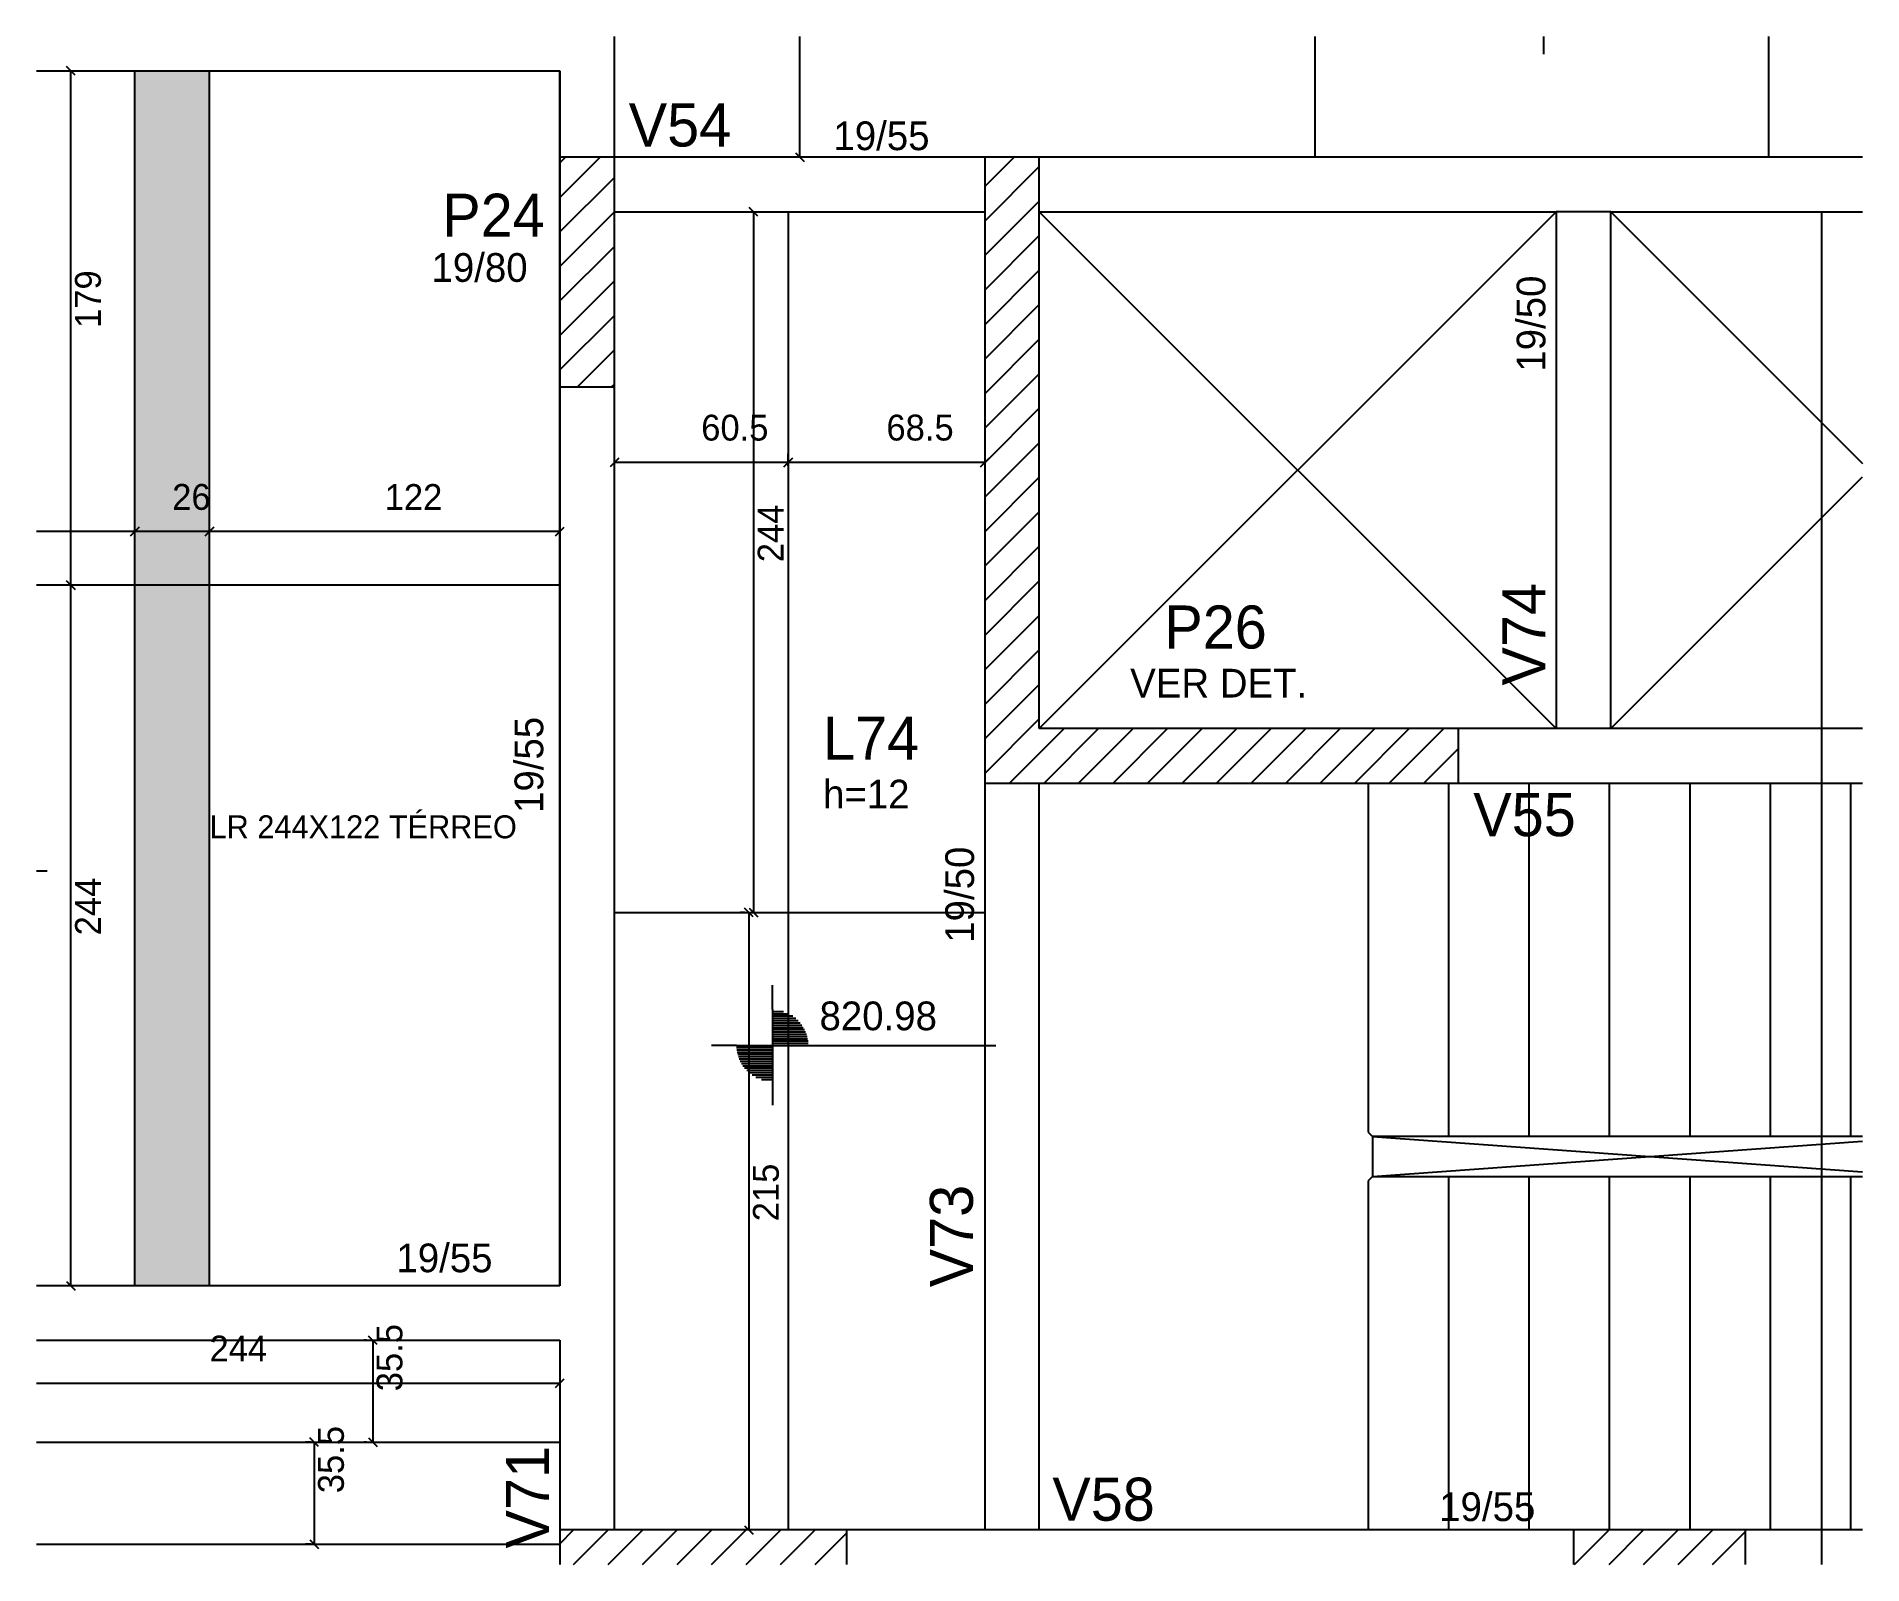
# Model space of a CAD drawing. Header units: metres. Extents: x 6248 to 6884, y 1987 to 2519.
import ezdxf

# ---------------------------------------------------------------- set-up
doc = ezdxf.new("R2010")
doc.units = ezdxf.units.M
for name, color, linetype in [('1', 7, 'Continuous'), ('3', 7, 'Continuous'), ('4', 7, 'Continuous'), ('6', 7, 'Continuous'), ('7', 7, 'Continuous'), ('9', 7, 'Continuous'), ('AUX00', 7, 'Continuous'), ('Hachura', 7, 'Continuous'), ('Painéis', 7, 'Continuous')]:
    doc.layers.add(name, color=color, linetype=linetype)

msp = doc.modelspace()

# ---------------------------------------------------------------- hatches: boundary and pattern name
at = {"layer": 'Hachura'}
h = msp.add_hatch(color=7, dxfattribs=at)
h.dxf.hatch_style = 1
h.paths.add_polyline_path([(6282.16, 2084.17), (6308.16, 2084.17), (6308.16, 2507.17), (6282.16, 2507.17), (6282.16, 2084.17)])

# ---------------------------------------------------------------- linework, layer by layer
at = {"layer": '1', "color": 1, "lineweight": 25}
for p, q in [((6597.16, 2278.17), (6777.16, 2458.17)), ((6597.16, 2458.17), (6777.16, 2278.17)), ((6597.16, 2278.17), (6777.16, 2458.17)), ((6597.16, 2458.17), (6777.16, 2278.17)), ((6796.16, 2458.17), (6883.84, 2370.48)), ((6796.16, 2458.17), (6883.84, 2370.48)), ((6796.16, 2278.17), (6883.84, 2365.85)), ((6796.16, 2278.17), (6883.84, 2365.85))]:
    msp.add_line(p, q, dxfattribs=at)
at = {"layer": '3', "color": 3, "lineweight": 25}
for p, q in [((6772.79, 2519.17), (6772.79, 2513.04)), ((6430.16, 2463.15), (6444.17, 2477.17)), ((6430.16, 2475.18), (6432.15, 2477.17)), ((6578.16, 2466.9), (6588.42, 2477.17)), ((6578.16, 2454.88), (6597.16, 2473.88)), ((6430.16, 2451.13), (6449.16, 2470.13)), ((6578.16, 2442.86), (6597.16, 2461.86)), ((6430.16, 2439.11), (6449.16, 2458.11)), ((6578.16, 2430.84), (6597.16, 2449.84)), ((6430.16, 2427.09), (6449.16, 2446.09)), ((6578.16, 2418.82), (6597.16, 2437.82)), ((6430.16, 2415.07), (6449.16, 2434.07)), ((6578.16, 2406.8), (6597.16, 2425.8)), ((6430.16, 2403.05), (6449.16, 2422.05)), ((6578.16, 2394.78), (6597.16, 2413.78)), ((6436.29, 2397.17), (6449.16, 2410.03)), ((6448.31, 2397.17), (6449.16, 2398.01)), ((6578.16, 2382.76), (6597.16, 2401.76)), ((6578.16, 2370.74), (6597.16, 2389.74)), ((6578.16, 2358.72), (6597.16, 2377.72)), ((6578.16, 2346.7), (6597.16, 2365.7)), ((6578.16, 2334.68), (6597.16, 2353.68)), ((6578.16, 2322.65), (6597.16, 2341.65)), ((6578.16, 2310.63), (6597.16, 2329.63)), ((6578.16, 2298.61), (6597.16, 2317.61)), ((6578.16, 2286.59), (6597.16, 2305.59)), ((6578.16, 2274.57), (6597.16, 2293.57)), ((6578.16, 2262.55), (6597.16, 2281.55)), ((6586.79, 2259.17), (6605.79, 2278.17)), ((6598.81, 2259.17), (6617.81, 2278.17)), ((6610.83, 2259.17), (6629.83, 2278.17)), ((6622.85, 2259.17), (6641.85, 2278.17)), ((6634.87, 2259.17), (6653.87, 2278.17)), ((6646.9, 2259.17), (6665.9, 2278.17)), ((6658.92, 2259.17), (6677.92, 2278.17)), ((6670.94, 2259.17), (6689.94, 2278.17)), ((6682.96, 2259.17), (6701.96, 2278.17)), ((6694.98, 2259.17), (6713.98, 2278.17)), ((6707, 2259.17), (6726, 2278.17)), ((6719.02, 2259.17), (6738.02, 2278.17)), ((6731.04, 2259.17), (6743.16, 2271.28)), ((6743.06, 2259.17), (6743.16, 2259.26)), ((6247.91, 2228.65), (6251.57, 2228.65)), ((6504.2, 2180.31), (6504.2, 2188.89)), ((6504.2, 2180.31), (6504.2, 2155.31)), ((6504.2, 2179.7), (6508.05, 2179.7)), ((6504.2, 2178.91), (6509.95, 2178.91)), ((6504.2, 2178.12), (6511.27, 2178.12)), ((6504.2, 2177.33), (6512.31, 2177.33)), ((6504.2, 2176.53), (6513.16, 2176.53)), ((6504.2, 2175.74), (6513.86, 2175.74)), ((6504.2, 2174.95), (6514.46, 2174.95)), ((6504.2, 2174.15), (6514.97, 2174.15)), ((6504.2, 2173.36), (6515.4, 2173.36)), ((6504.2, 2172.57), (6515.76, 2172.57)), ((6504.2, 2171.78), (6516.06, 2171.78)), ((6504.2, 2170.98), (6516.29, 2170.98)), ((6504.2, 2170.19), (6516.47, 2170.19)), ((6504.2, 2169.4), (6516.6, 2169.4)), ((6504.2, 2168.61), (6516.7, 2168.61)), ((6491.7, 2167.81), (6482.99, 2167.81)), ((6491.7, 2167.81), (6516.7, 2167.81)), ((6504.2, 2167.02), (6491.7, 2167.02)), ((6504.2, 2166.23), (6491.8, 2166.23)), ((6504.2, 2165.43), (6491.93, 2165.43)), ((6504.2, 2164.64), (6492.11, 2164.64)), ((6504.2, 2163.85), (6492.35, 2163.85)), ((6504.2, 2163.06), (6492.64, 2163.06)), ((6504.2, 2162.26), (6493, 2162.26)), ((6516.7, 2167.81), (6582.01, 2167.81)), ((6504.2, 2161.47), (6493.43, 2161.47)), ((6504.2, 2160.68), (6493.94, 2160.68)), ((6504.2, 2159.88), (6494.54, 2159.88)), ((6504.2, 2159.09), (6495.25, 2159.09)), ((6504.2, 2158.3), (6496.09, 2158.3)), ((6504.2, 2157.51), (6497.13, 2157.51)), ((6504.2, 2156.71), (6498.45, 2156.71)), ((6504.2, 2155.92), (6500.35, 2155.92)), ((6504.2, 2155.31), (6504.2, 2147.09)), ((6430.16, 1994.34), (6434.98, 1999.17)), ((6434.95, 1987.11), (6447, 1999.17)), ((6446.97, 1987.11), (6459.02, 1999.17)), ((6458.99, 1987.11), (6471.04, 1999.17)), ((6471.01, 1987.11), (6483.06, 1999.17)), ((6483.03, 1987.11), (6495.08, 1999.17)), ((6495.05, 1987.11), (6507.1, 1999.17)), ((6507.07, 1987.11), (6519.12, 1999.17)), ((6519.09, 1987.11), (6530.16, 1998.18)), ((6783.16, 1998.74), (6783.58, 1999.17)), ((6783.55, 1987.11), (6795.6, 1999.17)), ((6795.57, 1987.11), (6807.62, 1999.17)), ((6807.59, 1987.11), (6819.64, 1999.17)), ((6819.61, 1987.11), (6831.67, 1999.17)), ((6831.63, 1987.11), (6843.16, 1998.63)), ((6247.91, 1994.17), (6430.16, 1994.17))]:
    msp.add_line(p, q, dxfattribs=at)
for points in [[(6449.16, 2477.17), (6449.16, 2519.17)], [(6247.91, 2507.17), (6430.16, 2507.17)], [(6430.16, 2507.17), (6430.16, 2477.17)], [(6430.16, 2507.17), (6430.16, 2477.17)], [(6578.16, 2477.17), (6449.16, 2477.17)], [(6786.66, 2477.17), (6597.16, 2477.17)], [(6883.84, 2477.17), (6786.66, 2477.17)], [(6449.16, 2458.17), (6578.16, 2458.17)], [(6597.16, 2458.17), (6777.16, 2458.17)], [(6777.16, 2458.17), (6777.16, 2278.17)], [(6796.16, 2458.17), (6777.16, 2458.17)], [(6796.16, 2458.17), (6883.84, 2458.17)], [(6796.16, 2278.17), (6796.16, 2458.17)], [(6430.16, 2397.17), (6430.16, 2084.17)], [(6449.16, 2074.67), (6449.16, 2397.17)], [(6777.16, 2278.17), (6743.16, 2278.17)], [(6796.16, 2278.17), (6777.16, 2278.17)], [(6883.84, 2278.17), (6796.16, 2278.17)], [(6578.16, 2259.17), (6578.16, 1999.17)], [(6597.16, 1999.17), (6597.16, 2259.17)], [(6743.16, 2259.17), (6883.84, 2259.17)], [(6430.16, 2084.17), (6247.91, 2084.17)], [(6449.16, 1999.17), (6449.16, 2074.67)], [(6247.91, 2065.17), (6430.16, 2065.17)], [(6430.16, 2065.17), (6430.16, 1999.17)], [(6578.16, 1999.17), (6530.16, 1999.17)], [(6597.16, 1999.17), (6578.16, 1999.17)], [(6783.16, 1999.17), (6597.16, 1999.17)], [(6883.84, 1999.17), (6843.16, 1999.17)]]:
    msp.add_lwpolyline(points, dxfattribs=at)
at = {"layer": '6', "color": 6, "lineweight": 25}
for points in [[(6883.84, 2278.17), (6869.53, 2278.17)], [(6869.53, 2278.17), (6869.53, 2259.17)], [(6869.53, 2259.17), (6883.84, 2259.17)], [(6883.84, 1999.17), (6869.53, 1999.17)], [(6869.53, 1999.17), (6869.53, 1987.11)]]:
    msp.add_lwpolyline(points, dxfattribs=at)
at = {"layer": '7', "color": 7, "lineweight": 25}
for points in [[(6449.16, 2477.17), (6430.16, 2477.17)], [(6430.16, 2477.17), (6430.16, 2397.17)], [(6449.16, 2397.17), (6449.16, 2477.17)], [(6597.16, 2477.17), (6578.16, 2477.17)], [(6578.16, 2477.17), (6578.16, 2259.17)], [(6597.16, 2278.17), (6597.16, 2477.17)], [(6430.16, 2397.17), (6449.16, 2397.17)], [(6743.16, 2278.17), (6597.16, 2278.17)], [(6743.16, 2259.17), (6743.16, 2278.17)], [(6578.16, 2259.17), (6743.16, 2259.17)], [(6530.16, 1999.17), (6430.16, 1999.17)], [(6430.16, 1999.17), (6430.16, 1987.11)], [(6530.16, 1987.11), (6530.16, 1999.17)], [(6843.16, 1999.17), (6783.16, 1999.17)], [(6783.16, 1999.17), (6783.16, 1987.11)], [(6843.16, 1987.11), (6843.16, 1999.17)]]:
    msp.add_lwpolyline(points, dxfattribs=at)
at = {"layer": '9', "color": 9, "lineweight": 25}
for p, q in [((6869.53, 2458.17), (6869.53, 1999.17)), ((6711.66, 2259.17), (6711.66, 2137.67)), ((6739.66, 2259.17), (6739.66, 2136.17)), ((6767.66, 2259.17), (6767.66, 2136.17)), ((6795.66, 2259.17), (6795.66, 2136.17)), ((6823.66, 2259.17), (6823.66, 2136.17)), ((6851.66, 2259.17), (6851.66, 2136.17)), ((6879.66, 2259.17), (6879.66, 2136.17)), ((6711.66, 2137.67), (6713.16, 2136.17)), ((6713.16, 2136.17), (6883.84, 2123.78)), ((6713.16, 2122.17), (6883.84, 2134.55)), ((6713.16, 2122.17), (6711.66, 2120.67)), ((6711.66, 2120.67), (6711.66, 1999.17)), ((6739.66, 2122.17), (6739.66, 1999.17)), ((6767.66, 2122.17), (6767.66, 1999.17)), ((6795.66, 2122.17), (6795.66, 1999.17)), ((6823.66, 2122.17), (6823.66, 1999.17)), ((6851.66, 2122.17), (6851.66, 1999.17)), ((6879.66, 2122.17), (6879.66, 1999.17))]:
    msp.add_line(p, q, dxfattribs=at)
for points in [[(6883.84, 2136.17), (6713.16, 2136.17)], [(6713.16, 2136.17), (6713.16, 2122.17)], [(6713.16, 2122.17), (6883.84, 2122.17)]]:
    msp.add_lwpolyline(points, dxfattribs=at)
at = {"layer": 'Painéis', "color": 4, "lineweight": 25}
for p, q in [((6513.72, 2477.17), (6513.72, 2519.17)), ((6259.91, 2328.17), (6259.91, 2507.17)), ((6497.64, 2458.11), (6497.64, 2214.11)), ((6509.66, 2369.73), (6509.66, 2373.87)), ((6509.66, 2370.87), (6449.16, 2370.87)), ((6578.16, 2370.87), (6509.66, 2370.87)), ((6578.16, 2368.71), (6578.16, 2367.87)), ((6282.16, 2346.76), (6247.91, 2346.76)), ((6308.16, 2346.76), (6282.16, 2346.76)), ((6430.16, 2346.76), (6308.16, 2346.76)), ((6259.91, 2084.17), (6259.91, 2328.17)), ((6494.64, 2214.11), (6493.03, 2214.11)), ((6496.03, 2214.11), (6496.03, 1999.11)), ((6362.78, 2065.17), (6362.02, 2065.17)), ((6365.02, 2065.17), (6365.02, 2029.67)), ((6247.91, 2050.23), (6430.16, 2050.23)), ((6343.54, 2029.67), (6341.65, 2029.67)), ((6344.65, 2029.67), (6344.65, 1994.17)), ((6362.78, 2029.67), (6362.02, 2029.67)), ((6343.54, 1994.17), (6341.65, 1994.17))]:
    msp.add_line(p, q, dxfattribs=at)
at = {"layer": 'Painéis', "color": 200, "lineweight": 25}
for p, q in [((6693.16, 2519.17), (6693.16, 2477.17)), ((6851.16, 2519.17), (6851.16, 2477.17)), ((6282.16, 2084.17), (6282.16, 2507.17)), ((6308.16, 2084.17), (6308.16, 2507.17)), ((6430.16, 2084.17), (6430.16, 2507.17)), ((6509.66, 2458.11), (6509.66, 1999.11)), ((6430.16, 2328.17), (6247.91, 2328.17)), ((6449.16, 2214.11), (6578.16, 2214.11)), ((6430.16, 2084.17), (6247.91, 2084.17)), ((6247.91, 2029.67), (6430.16, 2029.67))]:
    msp.add_line(p, q, dxfattribs=at)
at = {"layer": 'Painéis', "color": 0, "lineweight": 25}
for p, q in [((6261.41, 2505.67), (6258.41, 2508.67)), ((6512.22, 2478.67), (6515.22, 2475.67)), ((6499.14, 2456.61), (6496.14, 2459.61)), ((6450.66, 2372.37), (6447.66, 2369.37)), ((6511.16, 2372.37), (6508.16, 2369.37)), ((6508.16, 2369.37), (6511.16, 2372.37)), ((6576.66, 2369.37), (6579.66, 2372.37)), ((6283.66, 2348.26), (6280.66, 2345.26)), ((6280.66, 2345.26), (6283.66, 2348.26)), ((6309.66, 2348.26), (6306.66, 2345.26)), ((6306.66, 2345.26), (6309.66, 2348.26)), ((6428.66, 2345.26), (6431.66, 2348.26)), ((6261.41, 2326.67), (6258.41, 2329.67)), ((6258.41, 2329.67), (6261.41, 2326.67)), ((6497.53, 2212.61), (6494.53, 2215.61)), ((6496.14, 2215.61), (6499.14, 2212.61)), ((6258.41, 2085.67), (6261.41, 2082.67)), ((6366.52, 2063.67), (6363.52, 2066.67)), ((6428.66, 2048.73), (6431.66, 2051.73)), ((6346.15, 2028.17), (6343.15, 2031.17)), ((6363.52, 2031.17), (6366.52, 2028.17)), ((6494.53, 2000.61), (6497.53, 1997.61)), ((6343.15, 1995.67), (6346.15, 1992.67))]:
    msp.add_line(p, q, dxfattribs=at)

# ---------------------------------------------------------------- texts
at = {"layer": '3', "color": 3, "lineweight": 25}
for s, p in [('19/55', (6525.46, 2479.6)), ('19/80', (6385.48, 2433.74)), ('VER DET.', (6628.8, 2289)), ('h=12', (6521.84, 2250.36)), ('820.98', (6520.61, 2173.14)), ('19/55', (6373.26, 2088.87)), ('19/55', (6736.43, 2002.22))]:
    msp.add_text(s, height=10, dxfattribs=at).set_placement(p)
for s, p in [('19/50', (6773.41, 2402.46)), ('19/55', (6424.39, 2248.8)), ('19/50', (6574.41, 2203.6))]:
    msp.add_text(s, height=10, rotation=90, dxfattribs=at).set_placement(p)
at = {"layer": '4', "color": 4, "lineweight": 25}
for s, p in [('V54', (6454.16, 2480.86)), ('P24', (6389.22, 2449.44)), ('P26', (6640.7, 2306.05)), ('L74', (6521.84, 2267.36)), ('V55', (6748.3, 2240.7)), ('V58', (6601.7, 2002.34))]:
    msp.add_text(s, height=15, dxfattribs=at).set_placement(p)
for s, p in [('V74', (6773.41, 2293.17)), ('V73', (6574.03, 2083.63)), ('V71', (6426.41, 1992.68))]:
    msp.add_text(s, height=15, rotation=90, dxfattribs=at).set_placement(p)
at = {"layer": 'AUX00', "color": 7, "lineweight": 25}
msp.add_text('LR^J244X122^JTÉRREO', height=8, dxfattribs=at).set_placement((6308.16, 2239.98))
at = {"layer": 'Painéis', "color": 240, "lineweight": 25}
for s, p in [('179', (6270.32, 2417.67)), ('244', (6508.08, 2336.11)), ('244', (6270.35, 2206.17)), ('215', (6506.43, 2106.61)), ('35.5', (6375.33, 2047.42)), ('35.5', (6354.95, 2011.92))]:
    msp.add_text(s, height=9, rotation=90, dxfattribs=at).set_placement(p)
for s, p in [('60.5', (6479.41, 2378.47)), ('68.5', (6543.91, 2378.49)), ('26', (6295.16, 2354.35)), ('122', (6369.16, 2354.31)), ('244', (6308.16, 2057.8))]:
    msp.add_text(s, height=9, dxfattribs=at).set_placement(p)

doc.saveas('drawing.dxf')
